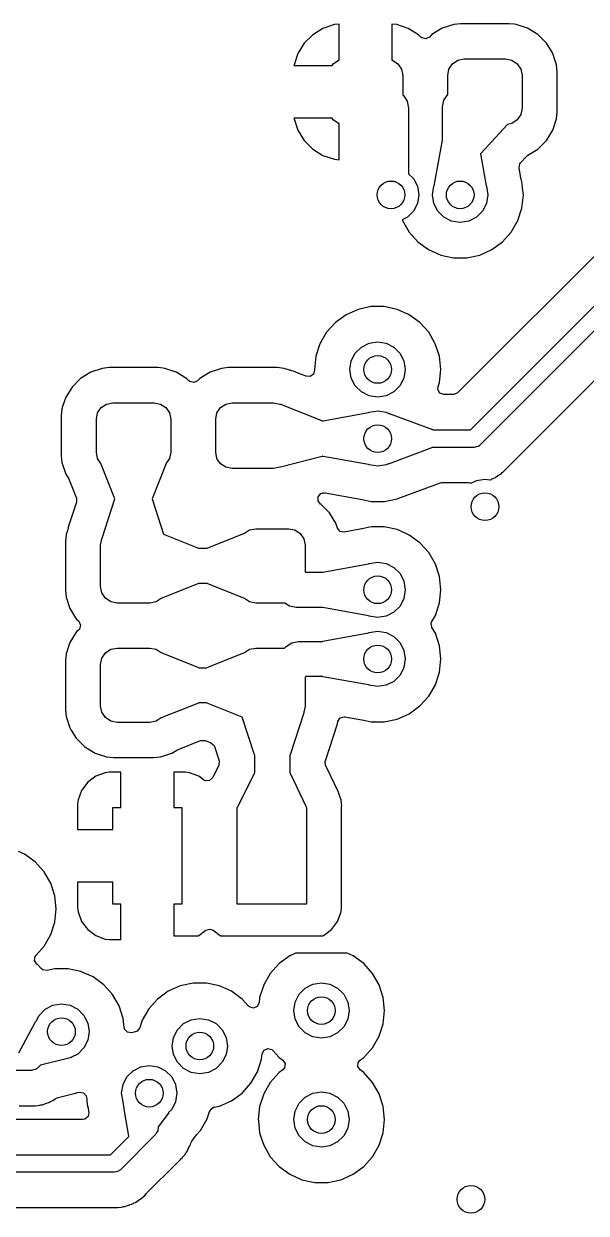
# Model space of a CAD drawing. Extents: x 106.8 to 191.4, y -142.2 to -57.6.
# Drawn here: x 118.11 to 126.24, y -93.15 to -75.96 of the extents above; entities that cross this region are included whole.
import ezdxf

# ---------------------------------------------------------------- set-up
doc = ezdxf.new("R2010")
doc.units = 0
doc.layers.add('BLACK', color=7, linetype='CONTINUOUS')

msp = doc.modelspace()

# ---------------------------------------------------------------- linework, layer by layer
at = {"layer": 'BLACK', "linetype": 'CONTINUOUS'}
for p, q in [((122.288, -76.1205), (122.165, -76.2438)), ((122.436, -76.029), (122.288, -76.1205)), ((122.602, -75.9742), (122.436, -76.029)), ((122.672, -75.967), (122.602, -75.9742)), ((122.672, -76.4879), (122.672, -75.967)), ((122.672, -75.967), (122.672, -75.967)), ((123.505, -75.9742), (123.434, -75.967)), ((123.434, -75.967), (123.434, -76.4879)), ((123.671, -76.029), (123.505, -75.9742)), ((123.819, -76.1205), (123.671, -76.029)), ((123.853, -76.155), (123.819, -76.1205)), ((124.013, -76.1201), (123.978, -76.155)), ((124.161, -76.0286), (124.013, -76.1201)), ((124.327, -75.9737), (124.161, -76.0286)), ((124.426, -75.9635), (124.327, -75.9737)), ((124.429, -75.9633), (124.426, -75.9635)), ((124.426, -75.9635), (124.426, -75.9635)), ((124.431, -75.9633), (124.429, -75.9633)), ((125.126, -75.9633), (124.431, -75.9633)), ((124.431, -75.9633), (124.431, -75.9633)), ((125.128, -75.9633), (125.126, -75.9633)), ((125.13, -75.9635), (125.128, -75.9633)), ((125.205, -75.9711), (125.13, -75.9635)), ((125.13, -75.9635), (125.13, -75.9635)), ((125.23, -75.9737), (125.205, -75.9711)), ((125.396, -76.0286), (125.23, -75.9737)), ((125.544, -76.1201), (125.396, -76.0286)), ((125.668, -76.2435), (125.544, -76.1201)), ((122.165, -76.2438), (122.073, -76.3921)), ((123.865, -76.1648), (123.853, -76.155)), ((123.923, -76.1804), (123.865, -76.1648)), ((123.978, -76.155), (123.923, -76.1804)), ((125.749, -76.3747), (125.668, -76.2435)), ((122.073, -76.3921), (122.018, -76.5575)), ((124.388, -76.4899), (124.478, -76.4718)), ((124.478, -76.4718), (125.078, -76.4718)), ((125.078, -76.4718), (125.169, -76.4899)), ((125.759, -76.3919), (125.749, -76.3747)), ((125.794, -76.4983), (125.759, -76.3919)), ((122.018, -76.5575), (122.017, -76.5658)), ((122.017, -76.5658), (122.569, -76.5658)), ((122.569, -76.5658), (122.585, -76.5414)), ((122.585, -76.5414), (122.663, -76.4899)), ((122.663, -76.4899), (122.672, -76.4879)), ((123.434, -76.4879), (123.444, -76.4899)), ((123.444, -76.4899), (123.521, -76.5414)), ((123.521, -76.5414), (123.573, -76.6184)), ((123.573, -76.6184), (123.591, -76.7093)), ((124.241, -76.7093), (124.259, -76.6184)), ((124.259, -76.6184), (124.31, -76.5414)), ((124.31, -76.5414), (124.388, -76.4899)), ((125.169, -76.4899), (125.246, -76.5414)), ((125.246, -76.5414), (125.298, -76.6184)), ((125.298, -76.6184), (125.316, -76.7093)), ((125.814, -76.5574), (125.794, -76.4983)), ((125.824, -76.6596), (125.814, -76.5574)), ((123.591, -76.7093), (123.591, -76.9942)), ((124.241, -76.9851), (124.241, -76.7093)), ((128.889, -76.7908), (124.383, -81.2962)), ((125.316, -76.7093), (125.316, -77.1843)), ((125.824, -77.234), (125.824, -76.6596)), ((124.186, -77.0669), (124.241, -76.9851)), ((123.591, -76.9942), (123.601, -77.001)), ((123.601, -77.001), (123.656, -77.0834)), ((123.656, -77.0834), (123.675, -77.1806)), ((124.167, -77.1641), (124.186, -77.0669)), ((124.568, -81.8304), (129.273, -77.1262)), ((122.569, -77.3278), (122.017, -77.3278)), ((122.017, -77.3278), (122.018, -77.3361)), ((122.585, -77.3522), (122.569, -77.3278)), ((123.675, -77.1806), (123.675, -78.1305)), ((124.167, -77.6421), (124.167, -77.1641)), ((125.298, -77.2752), (125.246, -77.3522)), ((125.316, -77.1843), (125.298, -77.2752)), ((125.814, -77.3362), (125.824, -77.234)), ((122.018, -77.3361), (122.073, -77.5015)), ((122.073, -77.5015), (122.165, -77.6498)), ((122.663, -77.4037), (122.585, -77.3522)), ((122.672, -77.4057), (122.663, -77.4037)), ((122.672, -77.9266), (122.672, -77.4057)), ((129.415, -77.343), (124.711, -82.0472)), ((125.101, -77.4229), (124.713, -77.844)), ((125.104, -77.417), (125.101, -77.4229)), ((125.169, -77.4037), (125.104, -77.4167)), ((125.104, -77.4167), (125.104, -77.417)), ((125.246, -77.3522), (125.169, -77.4037)), ((125.668, -77.6501), (125.759, -77.5017)), ((125.759, -77.5017), (125.814, -77.3362)), ((122.165, -77.6498), (122.288, -77.7731)), ((124.045, -78.3025), (124.165, -77.6448)), ((124.165, -77.6448), (124.167, -77.6421)), ((125.544, -77.7735), (125.668, -77.6501)), ((122.288, -77.7731), (122.436, -77.8646)), ((124.713, -77.844), (124.797, -78.3025)), ((125.398, -77.8639), (125.544, -77.7735)), ((122.436, -77.8646), (122.602, -77.9194)), ((122.602, -77.9194), (122.672, -77.9266)), ((122.672, -77.9266), (122.672, -77.9266)), ((125.094, -82.3827), (129.6, -77.8772)), ((125.272, -78.0469), (125.282, -77.9877)), ((125.282, -77.9877), (125.294, -77.9716)), ((125.294, -77.9716), (125.379, -77.8791)), ((125.379, -77.8791), (125.398, -77.8639)), ((123.675, -78.1305), (123.745, -78.2001)), ((125.299, -78.1958), (125.272, -78.0469)), ((123.745, -78.2001), (123.802, -78.3116)), ((123.802, -78.3116), (123.821, -78.4352)), ((124.021, -78.4352), (124.04, -78.3116)), ((124.04, -78.3116), (124.045, -78.3025)), ((124.797, -78.3025), (124.801, -78.3116)), ((124.801, -78.3116), (124.821, -78.4352)), ((125.302, -78.2072), (125.299, -78.1958)), ((125.314, -78.2453), (125.302, -78.2072)), ((125.323, -78.3224), (125.314, -78.2453)), ((125.323, -78.3289), (125.323, -78.3224)), ((125.324, -78.3292), (125.323, -78.3289)), ((125.324, -78.3304), (125.324, -78.3292)), ((125.324, -78.3363), (125.324, -78.3304)), ((125.334, -78.4352), (125.324, -78.3363)), ((123.821, -78.4352), (123.802, -78.5588)), ((124.04, -78.5588), (124.021, -78.4352)), ((124.821, -78.4352), (124.801, -78.5588)), ((125.314, -78.6251), (125.334, -78.4352)), ((123.745, -78.6703), (123.657, -78.7588)), ((123.802, -78.5588), (123.745, -78.6703)), ((124.097, -78.6703), (124.04, -78.5588)), ((124.186, -78.7588), (124.097, -78.6703)), ((124.745, -78.6703), (124.656, -78.7588)), ((124.801, -78.5588), (124.745, -78.6703)), ((125.255, -78.8068), (125.314, -78.6251)), ((123.657, -78.7588), (123.583, -78.7963)), ((123.583, -78.7963), (123.586, -78.8068)), ((123.586, -78.8068), (123.682, -78.9721)), ((124.297, -78.8156), (124.186, -78.7588)), ((124.421, -78.8352), (124.297, -78.8156)), ((124.545, -78.8156), (124.421, -78.8352)), ((124.656, -78.7588), (124.545, -78.8156)), ((125.16, -78.9721), (125.255, -78.8068)), ((123.682, -78.9721), (123.81, -79.1141)), ((125.032, -79.1141), (125.16, -78.9721)), ((123.81, -79.1141), (123.964, -79.2263)), ((124.878, -79.2263), (125.032, -79.1141)), ((123.964, -79.2263), (124.139, -79.304)), ((124.139, -79.304), (124.325, -79.3437)), ((124.325, -79.3437), (124.516, -79.3437)), ((124.516, -79.3437), (124.703, -79.304)), ((124.703, -79.304), (124.878, -79.2263)), ((123.131, -80.0494), (122.945, -80.0891)), ((123.322, -80.0494), (123.131, -80.0494)), ((123.509, -80.0891), (123.322, -80.0494)), ((122.77, -80.1668), (122.616, -80.279)), ((122.945, -80.0891), (122.77, -80.1668)), ((123.666, -80.1589), (123.509, -80.0891)), ((123.684, -80.1668), (123.666, -80.1589)), ((123.838, -80.279), (123.684, -80.1668)), ((122.488, -80.421), (122.392, -80.5863)), ((122.616, -80.279), (122.488, -80.421)), ((123.966, -80.421), (123.838, -80.279)), ((124.061, -80.5863), (123.966, -80.421)), ((122.392, -80.5863), (122.333, -80.768)), ((122.992, -80.6343), (123.103, -80.5775)), ((123.103, -80.5775), (123.227, -80.5579)), ((123.227, -80.5579), (123.35, -80.5775)), ((123.35, -80.5775), (123.462, -80.6343)), ((124.12, -80.768), (124.061, -80.5863)), ((122.333, -80.768), (122.313, -80.9579)), ((122.333, -80.768), (122.333, -80.768)), ((122.333, -80.768), (122.333, -80.768)), ((122.846, -80.8343), (122.903, -80.7228)), ((122.903, -80.7228), (122.992, -80.6343)), ((123.462, -80.6343), (123.55, -80.7228)), ((123.55, -80.7228), (123.607, -80.8343)), ((124.14, -80.9579), (124.12, -80.768)), ((119.246, -80.9419), (119.08, -80.9968)), ((119.346, -80.9317), (119.246, -80.9419)), ((119.348, -80.9315), (119.346, -80.9317)), ((119.346, -80.9317), (119.346, -80.9317)), ((119.35, -80.9315), (119.348, -80.9315)), ((120.045, -80.9315), (119.35, -80.9315)), ((119.35, -80.9315), (119.35, -80.9315)), ((120.047, -80.9315), (120.045, -80.9315)), ((120.05, -80.9317), (120.047, -80.9315)), ((120.124, -80.9393), (120.05, -80.9317)), ((120.05, -80.9317), (120.05, -80.9317)), ((120.149, -80.9419), (120.124, -80.9393)), ((120.315, -80.9968), (120.149, -80.9419)), ((120.971, -80.9419), (120.805, -80.9968)), ((121.071, -80.9317), (120.971, -80.9419)), ((121.073, -80.9315), (121.071, -80.9317)), ((121.071, -80.9317), (121.071, -80.9317)), ((121.075, -80.9315), (121.073, -80.9315)), ((121.77, -80.9315), (121.075, -80.9315)), ((121.075, -80.9315), (121.075, -80.9315)), ((121.772, -80.9315), (121.77, -80.9315)), ((121.775, -80.9317), (121.772, -80.9315)), ((121.874, -80.9419), (121.775, -80.9317)), ((121.775, -80.9317), (121.775, -80.9317)), ((121.955, -80.9686), (121.874, -80.9419)), ((122.827, -80.9579), (122.846, -80.8343)), ((123.607, -80.8343), (123.627, -80.9579)), ((118.932, -81.0883), (118.808, -81.2117)), ((119.08, -80.9968), (118.932, -81.0883)), ((120.463, -81.0883), (120.315, -80.9968)), ((120.498, -81.1228), (120.463, -81.0883)), ((120.657, -81.0883), (120.622, -81.1228)), ((120.805, -80.9968), (120.657, -81.0883)), ((121.96, -80.97), (121.955, -80.9686)), ((121.981, -80.9757), (121.96, -80.97)), ((122.01, -80.9835), (121.981, -80.9757)), ((122.012, -80.9844), (122.01, -80.9835)), ((122.112, -81.0238), (122.012, -80.9844)), ((122.012, -80.9844), (122.012, -80.9844)), ((122.194, -81.0564), (122.112, -81.0238)), ((122.251, -81.0591), (122.194, -81.0564)), ((122.3, -81.0238), (122.251, -81.0591)), ((122.314, -80.9654), (122.3, -81.0238)), ((122.313, -80.9579), (122.313, -80.9579)), ((122.313, -80.9579), (122.313, -80.9579)), ((122.313, -80.9579), (122.314, -80.9654)), ((122.846, -81.0815), (122.827, -80.9579)), ((122.903, -81.193), (122.846, -81.0815)), ((123.607, -81.0815), (123.55, -81.193)), ((123.627, -80.9579), (123.607, -81.0815)), ((124.12, -81.1478), (124.14, -80.9579)), ((118.808, -81.2117), (118.717, -81.3601)), ((120.51, -81.1327), (120.498, -81.1228)), ((120.568, -81.1483), (120.51, -81.1327)), ((120.622, -81.1228), (120.568, -81.1483)), ((122.992, -81.2815), (122.903, -81.193)), ((123.103, -81.3383), (122.992, -81.2815)), ((123.462, -81.2815), (123.35, -81.3383)), ((123.55, -81.193), (123.462, -81.2815)), ((124.098, -81.2493), (124.101, -81.2068)), ((124.128, -81.3013), (124.098, -81.2493)), ((124.101, -81.2068), (124.103, -81.2022)), ((124.103, -81.2022), (124.12, -81.1478)), ((118.717, -81.3601), (118.672, -81.4948)), ((118.717, -81.3601), (118.717, -81.3601)), ((119.23, -81.5096), (119.307, -81.4581)), ((119.307, -81.4581), (119.398, -81.44)), ((119.398, -81.44), (119.998, -81.44)), ((119.998, -81.44), (120.088, -81.4581)), ((120.088, -81.4581), (120.166, -81.5096)), ((120.955, -81.5096), (121.032, -81.4581)), ((121.032, -81.4581), (121.123, -81.44)), ((121.123, -81.44), (121.723, -81.44)), ((121.723, -81.44), (121.813, -81.4581)), ((121.813, -81.4581), (121.817, -81.4605)), ((123.227, -81.3579), (123.103, -81.3383)), ((123.35, -81.3383), (123.227, -81.3579)), ((124.185, -81.3219), (124.128, -81.3013)), ((124.321, -81.3219), (124.185, -81.3219)), ((124.329, -81.3216), (124.321, -81.3219)), ((124.383, -81.2962), (124.329, -81.3216)), ((118.662, -81.5256), (118.652, -81.6256)), ((118.652, -81.6256), (118.652, -81.6256)), ((118.652, -81.6256), (118.652, -81.6278)), ((118.652, -81.6278), (118.652, -81.63)), ((118.652, -81.63), (118.652, -81.63)), ((118.652, -81.63), (118.652, -82.2)), ((118.672, -81.4948), (118.662, -81.5256)), ((119.16, -81.6775), (119.178, -81.5866)), ((119.178, -81.5866), (119.23, -81.5096)), ((120.166, -81.5096), (120.217, -81.5866)), ((120.217, -81.5866), (120.235, -81.6775)), ((120.885, -81.6775), (120.903, -81.5866)), ((120.903, -81.5866), (120.955, -81.5096)), ((121.817, -81.4605), (121.821, -81.4611)), ((121.821, -81.4611), (122.428, -81.7005)), ((122.438, -81.7017), (123.096, -81.5816)), ((123.096, -81.5816), (123.105, -81.577)), ((123.105, -81.577), (123.229, -81.5574)), ((123.229, -81.5574), (123.352, -81.577)), ((123.352, -81.577), (123.383, -81.5927)), ((123.383, -81.5927), (123.384, -81.5919)), ((123.384, -81.5919), (123.392, -81.5918)), ((123.392, -81.5918), (124.021, -81.8276)), ((119.16, -82.1525), (119.16, -81.6775)), ((120.235, -81.6775), (120.235, -82.1525)), ((120.885, -82.1525), (120.885, -81.6775)), ((122.428, -81.7005), (122.431, -81.7034)), ((122.431, -81.7034), (122.435, -81.7034)), ((122.435, -81.7034), (122.438, -81.7017)), ((124.021, -81.8276), (124.024, -81.8304)), ((124.024, -81.8304), (124.568, -81.8304)), ((124.021, -82.0872), (123.392, -82.323)), ((124.025, -82.0846), (124.021, -82.0872)), ((124.621, -82.0844), (124.025, -82.0844)), ((124.025, -82.0844), (124.025, -82.0846)), ((124.651, -82.0755), (124.621, -82.0844)), ((124.682, -82.0689), (124.651, -82.0755)), ((124.687, -82.065), (124.682, -82.0689)), ((124.69, -82.0642), (124.687, -82.065)), ((124.693, -82.0608), (124.69, -82.0642)), ((124.711, -82.0472), (124.693, -82.0608)), ((118.652, -82.2), (118.652, -82.2)), ((118.652, -82.2), (118.652, -82.2022)), ((118.652, -82.2022), (118.652, -82.2044)), ((118.652, -82.2044), (118.652, -82.2044)), ((118.652, -82.2044), (118.662, -82.3044)), ((118.662, -82.3044), (118.717, -82.4699)), ((119.178, -82.2434), (119.16, -82.1525)), ((119.226, -82.3146), (119.178, -82.2434)), ((119.226, -82.3177), (119.226, -82.3146)), ((119.429, -82.828), (119.226, -82.3177)), ((120.169, -82.3178), (119.966, -82.8283)), ((120.17, -82.3137), (120.169, -82.3178)), ((120.217, -82.2434), (120.17, -82.3137)), ((120.235, -82.1525), (120.217, -82.2434)), ((120.903, -82.2434), (120.885, -82.1525)), ((120.955, -82.3204), (120.903, -82.2434)), ((122.426, -82.2137), (121.821, -82.3701)), ((122.43, -82.2114), (122.426, -82.2137)), ((122.435, -82.2114), (122.43, -82.2114)), ((122.438, -82.2132), (122.435, -82.2114)), ((123.096, -82.3332), (122.438, -82.2132)), ((118.717, -82.4699), (118.717, -82.4699)), ((118.717, -82.4699), (118.76, -82.5399)), ((121.032, -82.3719), (120.955, -82.3204)), ((121.123, -82.39), (121.032, -82.3719)), ((121.723, -82.39), (121.123, -82.39)), ((121.813, -82.3719), (121.723, -82.39)), ((121.817, -82.3696), (121.813, -82.3719)), ((121.821, -82.3701), (121.817, -82.3696)), ((123.105, -82.3378), (123.096, -82.3332)), ((123.229, -82.3574), (123.105, -82.3378)), ((123.352, -82.3378), (123.229, -82.3574)), ((123.383, -82.3222), (123.352, -82.3378)), ((123.383, -82.3227), (123.383, -82.3222)), ((123.392, -82.323), (123.383, -82.3227)), ((124.967, -82.4916), (124.974, -82.4871)), ((124.974, -82.4871), (125.014, -82.4635)), ((125.014, -82.4635), (125.03, -82.447)), ((125.03, -82.447), (125.041, -82.4381)), ((125.041, -82.4381), (125.059, -82.4243)), ((125.059, -82.4243), (125.089, -82.3888)), ((125.089, -82.3888), (125.094, -82.3827)), ((118.76, -82.5399), (118.767, -82.5535)), ((118.767, -82.5535), (118.871, -82.8153)), ((123.573, -82.8038), (124.12, -82.5985)), ((124.12, -82.5985), (124.151, -82.5929)), ((124.151, -82.5929), (124.541, -82.5929)), ((124.541, -82.5929), (124.56, -82.595)), ((124.56, -82.595), (124.561, -82.5951)), ((124.561, -82.5951), (124.59, -82.5942)), ((124.59, -82.5942), (124.656, -82.5608)), ((124.656, -82.5608), (124.779, -82.5412)), ((124.779, -82.5412), (124.851, -82.5525)), ((124.851, -82.5525), (124.853, -82.5517)), ((124.853, -82.5517), (124.875, -82.5453)), ((124.875, -82.5453), (124.884, -82.5399)), ((124.884, -82.5399), (124.895, -82.5334)), ((124.895, -82.5334), (124.908, -82.5273)), ((124.908, -82.5273), (124.93, -82.5187)), ((124.93, -82.5187), (124.967, -82.4916)), ((118.871, -82.8153), (118.873, -82.8752)), ((119.242, -83.3974), (119.429, -82.828)), ((119.966, -82.8283), (120.131, -83.3366)), ((122.365, -82.8568), (122.367, -82.7967)), ((122.367, -82.7967), (122.407, -82.7517)), ((122.407, -82.7517), (122.426, -82.744)), ((122.426, -82.744), (122.433, -82.7424)), ((122.433, -82.7424), (122.47, -82.741)), ((122.47, -82.741), (123.001, -82.8378)), ((123.324, -82.8659), (123.511, -82.8262)), ((123.511, -82.8262), (123.536, -82.815)), ((123.536, -82.815), (123.542, -82.8124)), ((123.542, -82.8124), (123.559, -82.8068)), ((123.559, -82.8068), (123.573, -82.8038)), ((118.873, -82.8752), (118.764, -83.2065)), ((122.402, -82.9039), (122.365, -82.8568)), ((122.406, -82.9064), (122.402, -82.9039)), ((122.406, -82.9065), (122.406, -82.9064)), ((122.53, -83.0299), (122.406, -82.9065)), ((123.001, -82.8378), (123.003, -82.8383)), ((123.003, -82.8383), (123.133, -82.8659)), ((123.133, -82.8659), (123.16, -82.8659)), ((123.16, -82.8659), (123.166, -82.8662)), ((123.166, -82.8662), (123.166, -82.8661)), ((123.166, -82.8661), (123.168, -82.8662)), ((123.168, -82.8662), (123.168, -82.8662)), ((123.168, -82.8662), (123.17, -82.8664)), ((123.17, -82.8664), (123.251, -82.8659)), ((123.251, -82.8659), (123.324, -82.8659)), ((122.621, -83.1783), (122.53, -83.0299)), ((118.723, -83.3438), (118.713, -83.4438)), ((118.743, -83.2838), (118.723, -83.3438)), ((118.746, -83.2753), (118.743, -83.2838)), ((118.754, -83.2394), (118.746, -83.2753)), ((118.764, -83.2065), (118.754, -83.2372)), ((118.754, -83.2372), (118.754, -83.2394)), ((118.754, -83.2394), (118.754, -83.2394)), ((120.131, -83.3366), (120.639, -83.5388)), ((120.76, -83.5388), (121.3, -83.3238)), ((121.3, -83.3238), (121.303, -83.3239)), ((121.303, -83.3239), (121.375, -83.2763)), ((121.375, -83.2763), (121.466, -83.2582)), ((121.466, -83.2582), (121.941, -83.2582)), ((121.941, -83.2582), (122.031, -83.2763)), ((122.031, -83.2763), (122.109, -83.3278)), ((122.109, -83.3278), (122.16, -83.4048)), ((122.645, -83.2487), (122.621, -83.1783)), ((122.646, -83.2516), (122.645, -83.2487)), ((122.685, -83.2974), (122.646, -83.2516)), ((122.744, -83.3075), (122.685, -83.2974)), ((122.999, -83.2609), (122.744, -83.3075)), ((123.002, -83.2604), (122.999, -83.2609)), ((123.132, -83.2328), (123.002, -83.2604)), ((123.323, -83.2328), (123.132, -83.2328)), ((123.132, -83.2328), (123.132, -83.2328)), ((123.509, -83.2725), (123.323, -83.2328)), ((123.541, -83.2867), (123.509, -83.2725)), ((123.684, -83.3502), (123.541, -83.2867)), ((118.713, -83.4438), (118.713, -83.4438)), ((118.713, -83.4438), (118.713, -83.446)), ((118.713, -83.446), (118.713, -83.4482)), ((118.713, -83.4482), (118.713, -83.4482)), ((118.713, -83.4482), (118.713, -84.1432)), ((119.221, -83.4957), (119.24, -83.4048)), ((119.221, -84.0957), (119.221, -83.4957)), ((119.24, -83.4048), (119.241, -83.402)), ((119.241, -83.4019), (119.242, -83.3974)), ((119.241, -83.402), (119.241, -83.4019)), ((122.16, -83.4048), (122.178, -83.4957)), ((122.178, -83.4957), (122.178, -83.8873)), ((123.838, -83.4624), (123.684, -83.3502)), ((123.966, -83.6044), (123.838, -83.4624)), ((120.639, -83.5388), (120.642, -83.5417)), ((120.642, -83.5417), (120.756, -83.5417)), ((120.756, -83.5417), (120.757, -83.5414)), ((120.757, -83.5414), (120.76, -83.5388)), ((124.062, -83.7697), (123.966, -83.6044)), ((122.437, -83.8855), (123.094, -83.7655)), ((123.094, -83.7655), (123.103, -83.7609)), ((123.103, -83.7609), (123.227, -83.7413)), ((123.227, -83.7413), (123.351, -83.7609)), ((123.351, -83.7609), (123.462, -83.8177)), ((123.462, -83.8177), (123.551, -83.9062)), ((124.121, -83.9514), (124.062, -83.7697)), ((122.178, -83.8873), (122.433, -83.8873)), ((122.433, -83.8873), (122.437, -83.8855)), ((123.551, -83.9062), (123.608, -84.0177)), ((123.608, -84.0177), (123.627, -84.1413)), ((124.141, -84.1413), (124.121, -83.9514)), ((118.713, -84.1432), (118.713, -84.1432)), ((118.713, -84.1432), (118.713, -84.1454)), ((118.713, -84.1454), (118.713, -84.1476)), ((118.713, -84.1476), (118.713, -84.1476)), ((118.713, -84.1476), (118.723, -84.2476)), ((119.24, -84.1866), (119.221, -84.0957)), ((119.291, -84.2636), (119.24, -84.1866)), ((120.639, -84.0526), (120.099, -84.2676)), ((120.643, -84.05), (120.639, -84.0526)), ((120.757, -84.0497), (120.643, -84.0497)), ((120.643, -84.0497), (120.643, -84.05)), ((120.76, -84.0526), (120.757, -84.0497)), ((121.3, -84.2676), (120.76, -84.0526)), ((123.627, -84.1413), (123.608, -84.2649)), ((124.121, -84.3312), (124.141, -84.1413)), ((118.723, -84.2476), (118.778, -84.4131)), ((119.368, -84.3151), (119.291, -84.2636)), ((119.459, -84.3332), (119.368, -84.3151)), ((119.934, -84.3332), (119.459, -84.3332)), ((120.025, -84.3151), (119.934, -84.3332)), ((120.096, -84.2675), (120.025, -84.3151)), ((120.099, -84.2676), (120.096, -84.2675)), ((121.304, -84.2682), (121.3, -84.2676)), ((121.375, -84.3151), (121.304, -84.2682)), ((121.466, -84.3332), (121.375, -84.3151)), ((121.887, -84.3332), (121.466, -84.3332)), ((121.951, -84.376), (121.887, -84.3332)), ((122.049, -84.3953), (121.951, -84.376)), ((123.551, -84.3764), (123.462, -84.4649)), ((123.608, -84.2649), (123.551, -84.3764)), ((124.062, -84.5129), (124.121, -84.3312)), ((118.778, -84.4131), (118.778, -84.4131)), ((118.778, -84.4131), (118.868, -84.5585)), ((122.434, -84.3953), (122.049, -84.3953)), ((122.437, -84.397), (122.434, -84.3953)), ((123.094, -84.5171), (122.437, -84.397)), ((123.103, -84.5217), (123.094, -84.5171)), ((123.227, -84.5413), (123.103, -84.5217)), ((123.351, -84.5217), (123.227, -84.5413)), ((123.462, -84.4649), (123.351, -84.5217)), ((124.013, -84.5971), (124.062, -84.5129)), ((118.868, -84.5585), (118.87, -84.5615)), ((118.87, -84.5615), (118.904, -84.596)), ((118.904, -84.7204), (118.87, -84.7549)), ((118.904, -84.596), (118.93, -84.6505)), ((118.914, -84.7086), (118.904, -84.7204)), ((118.93, -84.6505), (118.914, -84.7086)), ((124.003, -84.6258), (124.013, -84.5971)), ((124.013, -84.685), (124.003, -84.6258)), ((124.062, -84.7692), (124.013, -84.685)), ((118.87, -84.7549), (118.778, -84.9033)), ((121.986, -84.9061), (122.083, -84.8868)), ((122.083, -84.8868), (122.433, -84.8868)), ((122.433, -84.8868), (122.437, -84.885)), ((122.437, -84.885), (123.094, -84.765)), ((123.094, -84.765), (123.103, -84.7604)), ((123.103, -84.7604), (123.227, -84.7408)), ((123.227, -84.7408), (123.351, -84.7604)), ((123.351, -84.7604), (123.462, -84.8172)), ((123.462, -84.8172), (123.551, -84.9057)), ((124.121, -84.9509), (124.062, -84.7692)), ((118.778, -84.9033), (118.723, -85.0688)), ((119.24, -85.1298), (119.291, -85.0528)), ((119.291, -85.0528), (119.368, -85.0013)), ((119.368, -85.0013), (119.459, -84.9832)), ((119.459, -84.9832), (119.934, -84.9832)), ((119.934, -84.9832), (120.025, -85.0013)), ((120.025, -85.0013), (120.095, -85.0482)), ((120.095, -85.0482), (120.099, -85.0488)), ((120.099, -85.0488), (120.639, -85.2638)), ((120.76, -85.2638), (121.3, -85.0488)), ((121.3, -85.0488), (121.303, -85.0489)), ((121.303, -85.0489), (121.375, -85.0013)), ((121.375, -85.0013), (121.466, -84.9832)), ((121.466, -84.9832), (121.881, -84.9832)), ((121.881, -84.9832), (121.903, -84.9612)), ((121.903, -84.9612), (121.986, -84.9061)), ((123.551, -84.9057), (123.608, -85.0172)), ((123.608, -85.0172), (123.627, -85.1408)), ((124.141, -85.1408), (124.121, -84.9509)), ((118.723, -85.0688), (118.713, -85.1688)), ((118.713, -85.1688), (118.713, -85.1688)), ((118.713, -85.1688), (118.713, -85.171)), ((118.713, -85.171), (118.713, -85.1732)), ((118.713, -85.1732), (118.713, -85.1732)), ((118.713, -85.1732), (118.713, -85.8682)), ((119.221, -85.2207), (119.24, -85.1298)), ((119.221, -85.8207), (119.221, -85.2207)), ((123.627, -85.1408), (123.608, -85.2644)), ((124.121, -85.3307), (124.141, -85.1408)), ((120.639, -85.2638), (120.642, -85.2667)), ((120.642, -85.2667), (120.756, -85.2667)), ((120.756, -85.2667), (120.757, -85.2664)), ((120.757, -85.2664), (120.76, -85.2638)), ((122.188, -85.3948), (122.178, -85.4049)), ((122.178, -85.4049), (122.178, -85.8207)), ((122.434, -85.3948), (122.188, -85.3948)), ((122.437, -85.3966), (122.434, -85.3948)), ((123.094, -85.5166), (122.437, -85.3966)), ((123.551, -85.3759), (123.462, -85.4644)), ((123.608, -85.2644), (123.551, -85.3759)), ((124.062, -85.5124), (124.121, -85.3307)), ((123.103, -85.5212), (123.094, -85.5166)), ((123.227, -85.5408), (123.103, -85.5212)), ((123.351, -85.5212), (123.227, -85.5408)), ((123.462, -85.4644), (123.351, -85.5212)), ((123.966, -85.6777), (124.062, -85.5124)), ((123.838, -85.8197), (123.966, -85.6777)), ((118.713, -85.8682), (118.713, -85.8682)), ((118.713, -85.8682), (118.713, -85.8704)), ((118.713, -85.8704), (118.713, -85.8726)), ((118.713, -85.8726), (118.713, -85.8726)), ((118.713, -85.8726), (118.723, -85.9726)), ((119.24, -85.9116), (119.221, -85.8207)), ((119.291, -85.9886), (119.24, -85.9116)), ((120.639, -85.7776), (120.099, -85.9926)), ((120.643, -85.775), (120.639, -85.7776)), ((120.757, -85.7747), (120.643, -85.7747)), ((120.643, -85.7747), (120.643, -85.775)), ((120.76, -85.7776), (120.757, -85.7747)), ((121.268, -85.9799), (120.76, -85.7776)), ((122.158, -85.919), (121.96, -86.5251)), ((122.16, -85.9116), (122.158, -85.9144)), ((122.158, -85.9144), (122.158, -85.9145)), ((122.158, -85.9145), (122.158, -85.919)), ((122.178, -85.8207), (122.16, -85.9116)), ((123.684, -85.9319), (123.838, -85.8197)), ((118.723, -85.9726), (118.778, -86.1381)), ((119.368, -86.0401), (119.291, -85.9886)), ((119.459, -86.0582), (119.368, -86.0401)), ((119.934, -86.0582), (119.459, -86.0582)), ((120.025, -86.0401), (119.934, -86.0582)), ((120.096, -85.9925), (120.025, -86.0401)), ((120.099, -85.9926), (120.096, -85.9925)), ((121.446, -86.5251), (121.268, -85.9799)), ((122.471, -86.6134), (122.646, -86.0784)), ((122.646, -86.0784), (122.653, -86.0441)), ((122.653, -86.0441), (122.686, -85.9934)), ((122.686, -85.9934), (122.743, -85.9753)), ((122.743, -85.9753), (122.755, -85.9766)), ((122.755, -85.9766), (122.999, -86.0212)), ((122.999, -86.0212), (123.002, -86.0217)), ((123.002, -86.0217), (123.132, -86.0493)), ((123.132, -86.0493), (123.159, -86.0493)), ((123.159, -86.0493), (123.165, -86.0496)), ((123.165, -86.0496), (123.164, -86.0495)), ((123.164, -86.0495), (123.166, -86.0496)), ((123.166, -86.0496), (123.166, -86.0496)), ((123.166, -86.0496), (123.169, -86.0498)), ((123.169, -86.0498), (123.249, -86.0493)), ((123.249, -86.0493), (123.323, -86.0493)), ((123.323, -86.0493), (123.509, -86.0096)), ((123.509, -86.0096), (123.684, -85.9319)), ((118.778, -86.1381), (118.788, -86.1541)), ((118.788, -86.1541), (118.87, -86.2865)), ((118.87, -86.2865), (118.993, -86.4099)), ((118.993, -86.4099), (119.142, -86.5014)), ((120.335, -86.4514), (120.667, -86.3191)), ((120.667, -86.3191), (120.727, -86.3173)), ((120.727, -86.3173), (120.732, -86.3191)), ((120.732, -86.3191), (120.817, -86.3527)), ((120.817, -86.3527), (120.862, -86.3927)), ((120.862, -86.3927), (120.868, -86.4071)), ((120.868, -86.4071), (120.934, -86.611)), ((119.142, -86.5014), (119.307, -86.5563)), ((119.307, -86.5563), (119.409, -86.5667)), ((119.409, -86.5667), (119.984, -86.5667)), ((119.984, -86.5667), (120.086, -86.5563)), ((120.086, -86.5563), (120.251, -86.5014)), ((120.251, -86.5014), (120.321, -86.4582)), ((120.321, -86.4582), (120.335, -86.4514)), ((120.934, -86.611), (120.932, -86.6711)), ((121.449, -86.5294), (121.446, -86.5251)), ((121.449, -86.7893), (121.449, -86.5294)), ((121.96, -86.5251), (121.957, -86.5282)), ((121.957, -86.5282), (121.957, -86.7886)), ((122.469, -86.6189), (122.471, -86.6134)), ((119.288, -86.7841), (119.151, -86.8352)), ((119.346, -86.7779), (119.288, -86.7841)), ((119.351, -86.7776), (119.346, -86.7779)), ((119.516, -86.7776), (119.351, -86.7776)), ((119.516, -87.2856), (119.516, -86.7776)), ((119.516, -86.7776), (119.516, -86.7776)), ((120.443, -86.7776), (120.278, -86.7776)), ((120.278, -86.7776), (120.278, -86.7776)), ((120.278, -86.7776), (120.278, -87.2856)), ((120.448, -86.7779), (120.443, -86.7776)), ((120.506, -86.7841), (120.448, -86.7779)), ((120.643, -86.8352), (120.506, -86.7841)), ((120.929, -86.6774), (120.842, -86.8542)), ((120.932, -86.6711), (120.929, -86.6774)), ((122.475, -86.6787), (122.469, -86.6189)), ((122.496, -86.721), (122.475, -86.6787)), ((122.657, -87.0572), (122.496, -86.721)), ((119.034, -86.9227), (118.947, -87.0396)), ((119.151, -86.8352), (119.034, -86.9227)), ((120.71, -86.8854), (120.643, -86.8352)), ((120.738, -86.8994), (120.71, -86.8854)), ((120.798, -86.8956), (120.738, -86.8994)), ((120.842, -86.8542), (120.798, -86.8956)), ((121.204, -87.2793), (121.446, -86.7921)), ((121.446, -86.7921), (121.449, -86.7893)), ((121.957, -86.7886), (121.958, -86.789)), ((121.958, -86.789), (121.96, -86.7922)), ((121.96, -86.7922), (122.194, -87.2794)), ((118.947, -87.0396), (118.896, -87.1765)), ((122.669, -87.0965), (122.657, -87.0572)), ((122.671, -87.1008), (122.669, -87.0965)), ((122.699, -87.1764), (122.671, -87.1008)), ((118.896, -87.1765), (118.889, -87.2347)), ((118.889, -87.2347), (118.889, -87.2394)), ((118.889, -87.2394), (118.889, -87.6046)), ((119.397, -87.6046), (119.397, -87.2856)), ((119.397, -87.2856), (119.516, -87.2856)), ((120.278, -87.2856), (120.397, -87.2856)), ((120.397, -87.2856), (120.397, -88.6856)), ((121.197, -88.6856), (121.197, -87.2856)), ((121.197, -87.2856), (121.203, -87.2856)), ((121.203, -87.2826), (121.204, -87.2793)), ((121.203, -87.2856), (121.203, -87.2826)), ((122.194, -87.2794), (122.194, -87.2856)), ((122.194, -87.2856), (122.197, -87.2856)), ((122.197, -87.2856), (122.197, -88.6856)), ((122.706, -87.237), (122.699, -87.1764)), ((122.706, -87.2389), (122.706, -87.237)), ((122.706, -87.2428), (122.706, -87.2389)), ((122.707, -87.2513), (122.706, -87.2428)), ((122.706, -87.2755), (122.707, -87.2602)), ((122.706, -87.2759), (122.706, -87.2755)), ((122.706, -87.2837), (122.706, -87.2759)), ((122.706, -88.6516), (122.706, -87.2837)), ((122.707, -87.2602), (122.707, -87.2513)), ((118.889, -87.6046), (119.397, -87.6046)), ((118.889, -87.6046), (118.889, -87.6046)), ((118.121, -87.9609), (118.036, -87.9227)), ((118.276, -88.0731), (118.121, -87.9609)), ((118.404, -88.215), (118.276, -88.0731)), ((118.491, -88.3666), (118.404, -88.215)), ((118.499, -88.3804), (118.491, -88.3666)), ((118.558, -88.562), (118.499, -88.3804)), ((119.397, -88.3666), (118.889, -88.3666)), ((118.889, -88.3666), (118.889, -88.7318)), ((119.397, -88.6856), (119.397, -88.3666)), ((118.578, -88.752), (118.558, -88.562)), ((122.706, -88.7342), (122.706, -88.6516)), ((118.558, -88.9419), (118.578, -88.752)), ((118.889, -88.7318), (118.889, -88.7365)), ((118.889, -88.7365), (118.896, -88.7947)), ((118.896, -88.7947), (118.947, -88.9316)), ((119.516, -88.6856), (119.397, -88.6856)), ((119.516, -89.1936), (119.516, -88.6856)), ((120.397, -88.6856), (120.278, -88.6856)), ((120.278, -88.6856), (120.278, -89.1388)), ((122.197, -88.6856), (121.197, -88.6856)), ((122.648, -88.9318), (122.699, -88.7948)), ((122.699, -88.7948), (122.706, -88.7342)), ((118.499, -89.1235), (118.558, -88.9419)), ((118.947, -88.9316), (119.034, -89.0485)), ((122.56, -89.0489), (122.648, -88.9318)), ((118.404, -89.2889), (118.499, -89.1235)), ((119.034, -89.0485), (119.151, -89.136)), ((119.151, -89.136), (119.288, -89.1871)), ((119.288, -89.1871), (119.346, -89.1933)), ((120.278, -89.1388), (120.636, -89.1388)), ((120.636, -89.1388), (120.643, -89.136)), ((120.643, -89.136), (120.744, -89.0605)), ((120.744, -89.0605), (120.802, -89.0431)), ((120.802, -89.0431), (120.849, -89.0605)), ((120.849, -89.0605), (120.951, -89.1365)), ((120.951, -89.1365), (120.957, -89.1388)), ((120.957, -89.1388), (122.437, -89.1388)), ((122.437, -89.1388), (122.443, -89.1365)), ((122.443, -89.1365), (122.56, -89.0489)), ((118.287, -89.4183), (118.404, -89.2889)), ((119.346, -89.1933), (119.351, -89.1936)), ((119.351, -89.1936), (119.516, -89.1936)), ((119.516, -89.1936), (119.516, -89.1936)), ((118.267, -89.4984), (118.273, -89.4386)), ((118.301, -89.5483), (118.267, -89.4984)), ((118.273, -89.4386), (118.287, -89.4183)), ((121.958, -89.4297), (121.803, -89.5419)), ((122.031, -89.397), (121.958, -89.4297)), ((122.04, -89.3928), (122.031, -89.397)), ((122.788, -89.3928), (122.04, -89.3928)), ((122.871, -89.4297), (122.788, -89.3928)), ((123.026, -89.5419), (122.871, -89.4297)), ((118.31, -89.5552), (118.301, -89.5483)), ((118.363, -89.6139), (118.31, -89.5552)), ((118.387, -89.6327), (118.363, -89.6139)), ((118.447, -89.6411), (118.387, -89.6327)), ((118.56, -89.6171), (118.447, -89.6411)), ((118.751, -89.6171), (118.56, -89.6171)), ((118.56, -89.6171), (118.56, -89.6171)), ((118.937, -89.6568), (118.751, -89.6171)), ((118.998, -89.6839), (118.937, -89.6568)), ((119.112, -89.7345), (118.998, -89.6839)), ((121.675, -89.6839), (121.58, -89.8492)), ((121.803, -89.5419), (121.675, -89.6839)), ((123.153, -89.6839), (123.026, -89.5419)), ((123.249, -89.8492), (123.153, -89.6839)), ((119.266, -89.8467), (119.112, -89.7345)), ((119.394, -89.9887), (119.266, -89.8467)), ((120.374, -89.8644), (120.2, -89.9421)), ((120.561, -89.8247), (120.374, -89.8644)), ((120.752, -89.8247), (120.561, -89.8247)), ((120.939, -89.8644), (120.752, -89.8247)), ((121.113, -89.9421), (120.939, -89.8644)), ((121.58, -89.8492), (121.521, -90.0309)), ((122.179, -89.8972), (122.291, -89.8404)), ((122.291, -89.8404), (122.414, -89.8208)), ((122.414, -89.8208), (122.538, -89.8404)), ((122.538, -89.8404), (122.649, -89.8972)), ((123.308, -90.0309), (123.249, -89.8492)), ((119.49, -90.154), (119.394, -89.9887)), ((120.2, -89.9421), (120.045, -90.0544)), ((121.268, -90.0544), (121.113, -89.9421)), ((121.521, -90.0309), (121.513, -90.1073)), ((122.034, -90.0972), (122.091, -89.9857)), ((122.091, -89.9857), (122.179, -89.8972)), ((122.649, -89.8972), (122.738, -89.9857)), ((122.738, -89.9857), (122.795, -90.0972)), ((123.328, -90.2208), (123.308, -90.0309)), ((118.331, -90.2905), (118.42, -90.202)), ((118.42, -90.202), (118.531, -90.1452)), ((118.531, -90.1452), (118.655, -90.1256)), ((118.655, -90.1256), (118.779, -90.1452)), ((118.779, -90.1452), (118.89, -90.202)), ((118.89, -90.202), (118.979, -90.2905)), ((119.549, -90.3357), (119.49, -90.154)), ((119.917, -90.1963), (119.822, -90.3617)), ((120.045, -90.0544), (119.917, -90.1963)), ((121.36, -90.1569), (121.268, -90.0544)), ((121.374, -90.1692), (121.36, -90.1569)), ((121.431, -90.1858), (121.374, -90.1692)), ((121.486, -90.1614), (121.431, -90.1858)), ((121.513, -90.1073), (121.486, -90.1614)), ((122.014, -90.2208), (122.034, -90.0972)), ((122.034, -90.3444), (122.014, -90.2208)), ((122.795, -90.0972), (122.814, -90.2208)), ((122.814, -90.2208), (122.795, -90.3444)), ((123.308, -90.4107), (123.328, -90.2208)), ((118.037, -90.8315), (118.281, -90.3818)), ((118.281, -90.3818), (118.287, -90.3761)), ((118.287, -90.3761), (118.288, -90.3762)), ((118.288, -90.3762), (118.331, -90.2905)), ((118.979, -90.2905), (119.036, -90.402)), ((119.562, -90.4637), (119.549, -90.3357)), ((119.822, -90.3617), (119.787, -90.4703)), ((120.421, -90.4096), (120.533, -90.3528)), ((120.533, -90.3528), (120.656, -90.3332)), ((120.656, -90.3332), (120.78, -90.3528)), ((120.78, -90.3528), (120.891, -90.4096)), ((122.091, -90.4559), (122.034, -90.3444)), ((122.795, -90.3444), (122.738, -90.4559)), ((119.036, -90.402), (119.055, -90.5256)), ((119.055, -90.5256), (119.036, -90.6492)), ((119.568, -90.4874), (119.562, -90.4637)), ((119.608, -90.5321), (119.568, -90.4874)), ((119.668, -90.5405), (119.608, -90.5321)), ((119.688, -90.5362), (119.668, -90.5405)), ((119.721, -90.5291), (119.688, -90.5362)), ((119.75, -90.5177), (119.721, -90.5291)), ((119.787, -90.4703), (119.75, -90.5177)), ((120.276, -90.6096), (120.333, -90.4981)), ((120.333, -90.4981), (120.421, -90.4096)), ((120.891, -90.4096), (120.98, -90.4981)), ((120.98, -90.4981), (121.037, -90.6096)), ((122.179, -90.5444), (122.091, -90.4559)), ((122.291, -90.6012), (122.179, -90.5444)), ((122.649, -90.5444), (122.538, -90.6012)), ((122.738, -90.4559), (122.649, -90.5444)), ((123.249, -90.5924), (123.308, -90.4107)), ((119.036, -90.6492), (118.979, -90.7607)), ((120.256, -90.7332), (120.276, -90.6096)), ((120.276, -90.8568), (120.256, -90.7332)), ((121.037, -90.6096), (121.056, -90.7332)), ((121.056, -90.7332), (121.037, -90.8568)), ((122.414, -90.6208), (122.291, -90.6012)), ((122.538, -90.6012), (122.414, -90.6208)), ((123.153, -90.7577), (123.249, -90.5924)), ((118.779, -90.906), (118.74, -90.9121)), ((118.792, -90.8991), (118.779, -90.906)), ((118.795, -90.8984), (118.792, -90.8991)), ((118.797, -90.8979), (118.795, -90.8984)), ((118.799, -90.8958), (118.797, -90.8979)), ((118.89, -90.8492), (118.799, -90.8958)), ((118.979, -90.7607), (118.89, -90.8492)), ((120.333, -90.9684), (120.276, -90.8568)), ((121.037, -90.8568), (120.98, -90.9684)), ((121.55, -90.9232), (121.558, -90.8467)), ((121.558, -90.8467), (121.584, -90.7927)), ((121.584, -90.7927), (121.639, -90.7682)), ((121.639, -90.7682), (121.697, -90.7848)), ((121.697, -90.7848), (121.711, -90.7971)), ((121.711, -90.7971), (121.803, -90.8997)), ((121.803, -90.8997), (121.855, -90.9371)), ((122.974, -90.9371), (123.026, -90.8997)), ((123.026, -90.8997), (123.153, -90.7577)), ((118.25, -91.0792), (118.22, -91.0881)), ((118.28, -91.0725), (118.25, -91.0792)), ((118.286, -91.0687), (118.28, -91.0725)), ((118.288, -91.0679), (118.286, -91.0687)), ((118.291, -91.0645), (118.288, -91.0679)), ((118.309, -91.0509), (118.291, -91.0645)), ((118.351, -91.0093), (118.309, -91.0509)), ((118.74, -90.9121), (118.351, -91.0093)), ((119.69, -91.091), (119.801, -91.0342)), ((119.801, -91.0342), (119.925, -91.0146)), ((119.925, -91.0146), (120.049, -91.0342)), ((120.049, -91.0342), (120.16, -91.091)), ((120.421, -91.0568), (120.333, -90.9684)), ((120.533, -91.1137), (120.421, -91.0568)), ((120.891, -91.0568), (120.78, -91.1137)), ((120.98, -90.9684), (120.891, -91.0568)), ((121.491, -91.1048), (121.55, -90.9232)), ((121.855, -91.0793), (121.803, -91.1167)), ((121.855, -90.9371), (121.888, -90.9869)), ((121.882, -91.0467), (121.855, -91.0793)), ((121.888, -90.9869), (121.882, -91.0467)), ((122.94, -91.0295), (122.947, -90.9697)), ((122.974, -91.0793), (122.94, -91.0295)), ((122.947, -90.9697), (122.974, -90.9371)), ((123.026, -91.1167), (122.974, -91.0793)), ((118.22, -91.0881), (107.997, -91.0881)), ((119.545, -91.291), (119.601, -91.1795)), ((119.601, -91.1795), (119.69, -91.091)), ((120.16, -91.091), (120.249, -91.1795)), ((120.249, -91.1795), (120.306, -91.291)), ((120.656, -91.1332), (120.533, -91.1137)), ((120.78, -91.1137), (120.656, -91.1332)), ((121.395, -91.2702), (121.491, -91.1048)), ((121.803, -91.1167), (121.675, -91.2587)), ((123.153, -91.2587), (123.026, -91.1167)), ((118.607, -91.4747), (118.876, -91.4076)), ((118.876, -91.4076), (118.878, -91.4069)), ((118.878, -91.4069), (118.912, -91.3997)), ((118.912, -91.3997), (118.972, -91.4081)), ((118.972, -91.4081), (119.012, -91.4528)), ((119.525, -91.4146), (119.545, -91.291)), ((119.545, -91.5382), (119.525, -91.4146)), ((120.306, -91.291), (120.325, -91.4146)), ((120.325, -91.4146), (120.306, -91.5382)), ((121.113, -91.5244), (121.268, -91.4121)), ((121.268, -91.4121), (121.395, -91.2702)), ((121.58, -91.424), (121.521, -91.6057)), ((121.675, -91.2587), (121.58, -91.424)), ((122.179, -91.472), (122.291, -91.4152)), ((122.291, -91.4152), (122.414, -91.3956)), ((122.414, -91.3956), (122.538, -91.4152)), ((122.538, -91.4152), (122.649, -91.472)), ((123.249, -91.424), (123.153, -91.2587)), ((123.308, -91.6057), (123.249, -91.424)), ((118.043, -91.5966), (118.14, -91.5966)), ((118.14, -91.5966), (118.159, -91.5987)), ((118.159, -91.5988), (118.228, -91.5966)), ((118.159, -91.5987), (118.159, -91.5988)), ((118.228, -91.5966), (118.231, -91.5966)), ((118.231, -91.5966), (118.257, -91.5966)), ((118.257, -91.5966), (118.26, -91.5966)), ((118.26, -91.5966), (118.265, -91.5958)), ((118.265, -91.5958), (118.274, -91.5952)), ((118.274, -91.5952), (118.32, -91.5937)), ((118.32, -91.5937), (118.342, -91.5872)), ((118.342, -91.5872), (118.356, -91.5844)), ((118.356, -91.5844), (118.379, -91.5815)), ((118.379, -91.5815), (118.422, -91.5645)), ((118.422, -91.5645), (118.43, -91.5618)), ((118.43, -91.5618), (118.452, -91.5554)), ((118.452, -91.5554), (118.474, -91.5489)), ((118.474, -91.5489), (118.494, -91.537)), ((118.474, -91.5489), (118.474, -91.5489)), ((118.494, -91.537), (118.506, -91.531)), ((118.506, -91.531), (118.528, -91.5224)), ((118.528, -91.5224), (118.566, -91.4952)), ((118.566, -91.4952), (118.572, -91.4907)), ((118.572, -91.4907), (118.583, -91.4843)), ((118.583, -91.4843), (118.607, -91.4747)), ((119.012, -91.4528), (119.018, -91.4765)), ((119.018, -91.4765), (119.02, -91.4958)), ((119.02, -91.4958), (119.021, -91.5031)), ((119.021, -91.5031), (119.021, -91.5123)), ((119.021, -91.5123), (119.023, -91.5273)), ((119.023, -91.5273), (119.024, -91.5325)), ((119.024, -91.5325), (119.032, -91.6045)), ((119.546, -91.541), (119.545, -91.5382)), ((119.573, -91.7056), (119.546, -91.541)), ((120.306, -91.5382), (120.249, -91.6497)), ((120.939, -91.602), (121.113, -91.5244)), ((122.034, -91.672), (122.091, -91.5605)), ((122.091, -91.5605), (122.179, -91.472)), ((122.649, -91.472), (122.738, -91.5605)), ((122.738, -91.5605), (122.795, -91.672)), ((119.04, -91.7519), (118.993, -91.7901)), ((119.032, -91.6045), (119.039, -91.6269)), ((119.039, -91.6269), (119.042, -91.6396)), ((119.051, -91.6928), (119.04, -91.7519)), ((119.042, -91.6396), (119.051, -91.6928)), ((119.628, -92.0356), (119.573, -91.7056)), ((120.202, -91.7056), (120.052, -91.9008)), ((120.204, -91.6985), (120.202, -91.7056)), ((120.249, -91.6497), (120.203, -91.6955)), ((120.203, -91.6955), (120.204, -91.6985)), ((120.76, -91.7862), (120.795, -91.6775)), ((120.795, -91.6775), (120.832, -91.6301)), ((120.832, -91.6301), (120.86, -91.6187)), ((120.86, -91.6187), (120.939, -91.602)), ((121.521, -91.6057), (121.501, -91.7954)), ((122.014, -91.7956), (122.034, -91.672)), ((122.795, -91.672), (122.814, -91.7956)), ((123.328, -91.7956), (123.308, -91.6057)), ((118.964, -91.7951), (109.806, -91.7951)), ((118.993, -91.7901), (118.964, -91.7951)), ((120.052, -91.9226), (120.049, -91.9451)), ((120.052, -91.9008), (120.052, -91.9226)), ((120.664, -91.9515), (120.76, -91.7862)), ((121.501, -91.7954), (121.501, -91.7956)), ((121.501, -91.7956), (121.502, -91.8102)), ((121.502, -91.8102), (121.521, -91.9855)), ((122.034, -91.9192), (122.014, -91.7956)), ((122.091, -92.0307), (122.034, -91.9192)), ((122.795, -91.9192), (122.738, -92.0307)), ((122.814, -91.7956), (122.795, -91.9192)), ((123.308, -91.9855), (123.328, -91.7956)), ((119.364, -92.3036), (119.63, -92.0384)), ((120.015, -92.0124), (119.507, -92.5204)), ((119.63, -92.0384), (119.628, -92.0356)), ((120.03, -91.9848), (120.015, -92.0124)), ((120.047, -91.9584), (120.03, -91.9848)), ((120.048, -91.952), (120.047, -91.9584)), ((120.049, -91.9496), (120.048, -91.952)), ((120.049, -91.9451), (120.049, -91.9496)), ((120.526, -92.1384), (120.541, -92.1069)), ((120.541, -92.1069), (120.609, -92.0179)), ((120.609, -92.0179), (120.61, -92.0171)), ((120.61, -92.0171), (120.626, -91.9955)), ((120.626, -91.9958), (120.632, -91.9872)), ((120.626, -91.9955), (120.626, -91.9958)), ((120.632, -91.9872), (120.664, -91.9515)), ((121.521, -91.9855), (121.55, -92.0763)), ((121.55, -92.0763), (121.58, -92.1672)), ((122.179, -92.1192), (122.091, -92.0307)), ((122.738, -92.0307), (122.649, -92.1192)), ((123.249, -92.1672), (123.308, -91.9855)), ((120.443, -92.2991), (120.455, -92.2786)), ((120.455, -92.2786), (120.462, -92.2671)), ((120.462, -92.2671), (120.476, -92.2487)), ((120.476, -92.2487), (120.489, -92.2205)), ((120.489, -92.2205), (120.495, -92.2063)), ((120.495, -92.2063), (120.498, -92.1989)), ((120.498, -92.1989), (120.505, -92.1861)), ((120.505, -92.1861), (120.521, -92.1584)), ((120.521, -92.1584), (120.526, -92.1384)), ((121.58, -92.1672), (121.675, -92.3325)), ((122.291, -92.176), (122.179, -92.1192)), ((122.414, -92.1956), (122.291, -92.176)), ((122.538, -92.176), (122.414, -92.1956)), ((122.649, -92.1192), (122.538, -92.176)), ((123.153, -92.3325), (123.249, -92.1672)), ((109.726, -92.3036), (119.364, -92.3036)), ((119.891, -92.8558), (120.318, -92.4284)), ((120.318, -92.4284), (120.333, -92.4164)), ((120.333, -92.4162), (120.381, -92.3659)), ((120.333, -92.4164), (120.333, -92.4162)), ((120.381, -92.3659), (120.382, -92.364)), ((120.382, -92.364), (120.403, -92.3437)), ((120.403, -92.3437), (120.406, -92.3391)), ((120.406, -92.3391), (120.412, -92.3328)), ((120.412, -92.3328), (120.443, -92.2991)), ((121.675, -92.3325), (121.803, -92.4745)), ((123.026, -92.4745), (123.153, -92.3325)), ((119.417, -92.5576), (109.782, -92.5576)), ((119.447, -92.5487), (119.417, -92.5576)), ((119.478, -92.5421), (119.447, -92.5487)), ((119.483, -92.5382), (119.478, -92.5421)), ((119.486, -92.5374), (119.483, -92.5382)), ((119.489, -92.534), (119.486, -92.5374)), ((119.507, -92.5204), (119.489, -92.534)), ((121.803, -92.4745), (121.958, -92.5867)), ((121.958, -92.5867), (122.132, -92.6644)), ((122.697, -92.6644), (122.871, -92.5867)), ((122.871, -92.5867), (123.026, -92.4745)), ((122.132, -92.6644), (122.319, -92.7041)), ((122.319, -92.7041), (122.51, -92.7041)), ((122.51, -92.7041), (122.697, -92.6644)), ((119.726, -92.9919), (119.763, -92.9648)), ((119.763, -92.9648), (119.77, -92.9603)), ((119.77, -92.9603), (119.81, -92.9367)), ((119.81, -92.9367), (119.826, -92.9202)), ((119.826, -92.9202), (119.837, -92.9113)), ((119.837, -92.9113), (119.856, -92.8975)), ((119.856, -92.8975), (119.885, -92.862)), ((119.885, -92.862), (119.891, -92.8558)), ((111.033, -93.0661), (119.337, -93.0661)), ((119.337, -93.0661), (119.356, -93.0682)), ((119.356, -93.0682), (119.357, -93.0683)), ((119.357, -93.0683), (119.426, -93.0661)), ((119.426, -93.0661), (119.428, -93.0661)), ((119.428, -93.0661), (119.454, -93.0661)), ((119.454, -93.0661), (119.457, -93.0661)), ((119.457, -93.0661), (119.463, -93.0654)), ((119.463, -93.0654), (119.471, -93.0647)), ((119.471, -93.0647), (119.517, -93.0633)), ((119.517, -93.0633), (119.54, -93.0567)), ((119.54, -93.0567), (119.553, -93.054)), ((119.553, -93.054), (119.576, -93.051)), ((119.576, -93.051), (119.619, -93.034)), ((119.619, -93.034), (119.627, -93.0314)), ((119.627, -93.0314), (119.649, -93.0249)), ((119.649, -93.0249), (119.671, -93.0185)), ((119.671, -93.0185), (119.692, -93.0066)), ((119.671, -93.0185), (119.671, -93.0185)), ((119.692, -93.0066), (119.704, -93.0005)), ((119.704, -93.0005), (119.726, -92.9919))]:
    msp.add_line(p, q, dxfattribs=at)
at = {"layer": 'BLACK'}
for centre in [(123.421, -78.4352), (124.421, -78.4352), (123.227, -80.9579), (123.229, -81.9574), (124.779, -82.9412), (123.227, -84.1413), (123.227, -85.1408), (122.414, -90.2208), (118.655, -90.5256), (120.656, -90.7332), (119.925, -91.4146), (122.414, -91.7956), (124.576, -92.9488)]:
    msp.add_circle(centre, 0.2, dxfattribs=at)

doc.saveas('drawing.dxf')
